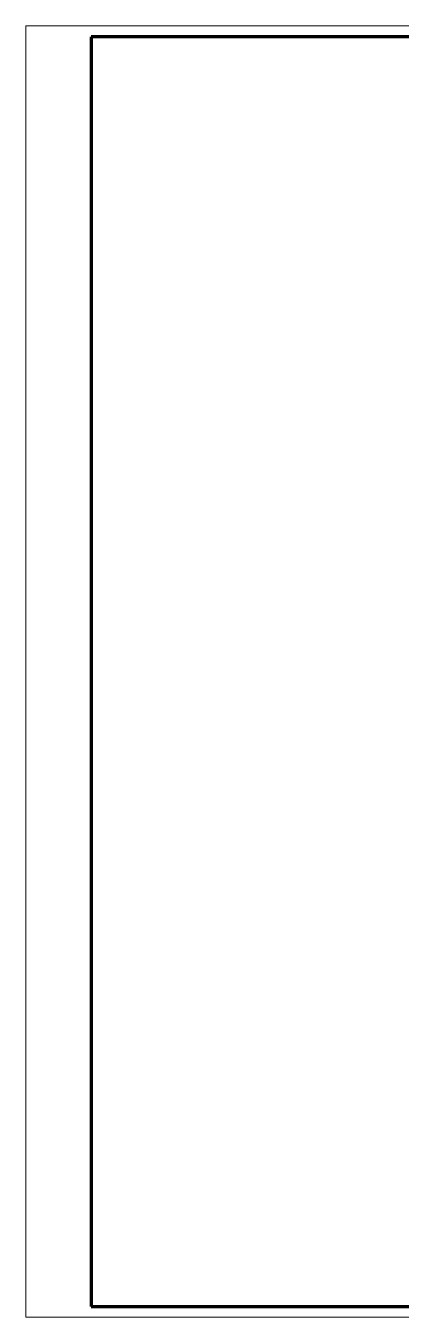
# Model space of a CAD drawing. Header units: millimetres. Extents: x 31864 to 38981, y -7739 to -6115.
# Drawn here: x 32583 to 32755, y -7736 to -7142 of the extents above; entities that cross this region are included whole.
import ezdxf

# ---------------------------------------------------------------- set-up
doc = ezdxf.new("R2010")
doc.units = ezdxf.units.MM

msp = doc.modelspace()

# ---------------------------------------------------------------- linework, layer by layer
at = {"lineweight": 9}
for p, q in [((33423.9, -7141.99), (32582.9, -7141.99)), ((32582.9, -7141.99), (32582.9, -7735.99)), ((32582.9, -7735.99), (33423.9, -7735.99))]:
    msp.add_line(p, q, dxfattribs=at)
at = {"lineweight": 100}
for p, q in [((33418.9, -7146.99), (32612.9, -7146.99)), ((32612.9, -7731.02), (33418.9, -7730.99))]:
    msp.add_line(p, q, dxfattribs=at)
at = {"lineweight": 100, "ltscale": 0.3}
msp.add_line((32612.9, -7146.99), (32612.9, -7731.02), dxfattribs=at)

doc.saveas('drawing.dxf')
